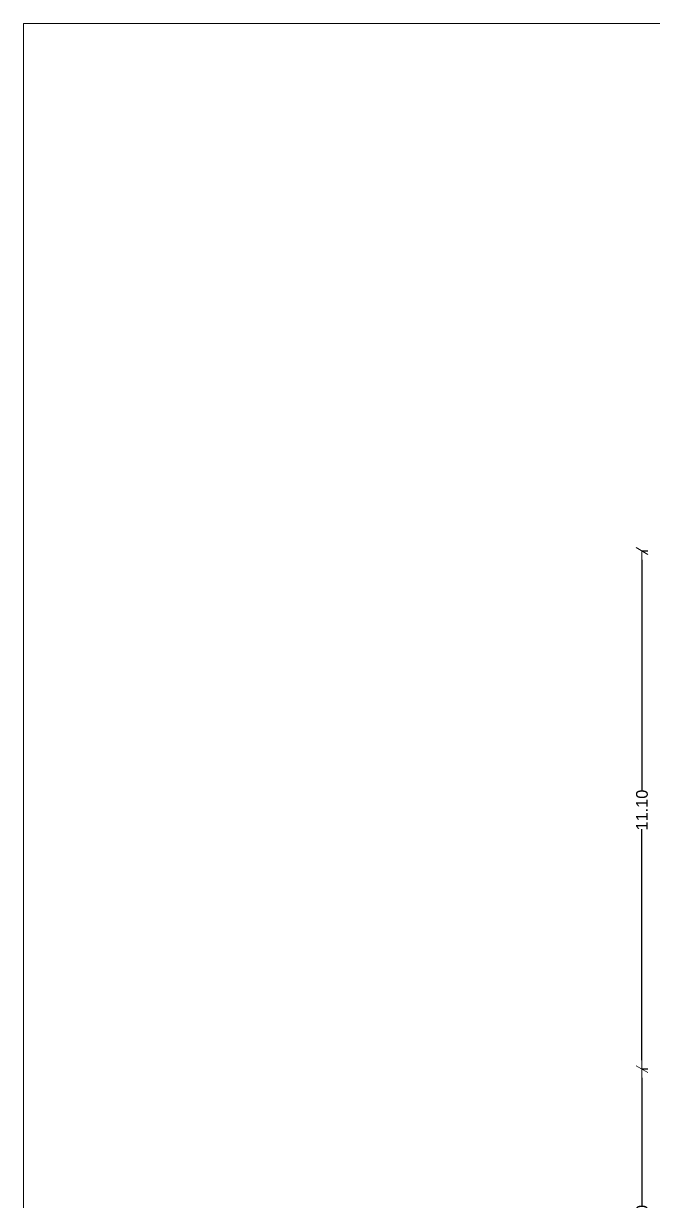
# Model space of a CAD drawing. Header units: feet. Extents: x 2791058 to 2855058, y -67651 to -26651.
# Drawn here: x 2791058 to 2804541, y -51889 to -26651 of the extents above; entities that cross this region are included whole.
import ezdxf

# ---------------------------------------------------------------- set-up
doc = ezdxf.new("R2010")
doc.units = ezdxf.units.FT
doc.header["$MEASUREMENT"] = 0
doc.layers.add('Dimensioning - General', color=7, linetype='Continuous')
doc.layers.add('Shell - Roof_Pen_No__21', color=7, linetype='Continuous', lineweight=0)
doc.styles.add('GENERATED_STYLE_1', font='arial.ttf')
doc.dimstyles.new('GENERATED_STYLE__2', dxfattribs={"dimtxt": 250, "dimasz": 190, "dimexe": 0.18, "dimexo": 3, "dimgap": 0.09, "dimtad": 1, "dimlfac": 0.001, "dimzin": 0, "dimdsep": 46, "dimtxsty": 'GENERATED_STYLE_1', "dimblk": 'ARROWHEAD_2', "dimblk1": 'ARROWHEAD_2', "dimblk2": 'ARROWHEAD_2', "dimcen": 0.09, "dimclrd": 7, "dimclre": 7, "dimclrt": 7, "dimadec": 0, "dimazin": 0, "dimtfac": 1, "dimtdec": 4, "dimtmove": 0, "dimatfit": 3, "dimfxl": 1, "dimtolj": 1, "dimtzin": 0, "dimarcsym": 0})

# ---------------------------------------------------------------- blocks, each defined once
blk = doc.blocks.new('ARROWHEAD_2')
at = {"color": 0, "linetype": 'Continuous', "lineweight": 0}
for p, q in [((0, 0), (-1, 0)), ((-0.38, -0.66), (0.38, 0.66))]:
    blk.add_line(p, q, dxfattribs=at)
blk = doc.blocks.new('*D97')
at = {"layer": 'Defpoints', "color": 0}
for p in [(2804421, -37953), (2804296, -49053), (2804421, -49053)]:
    blk.add_point(p, dxfattribs=at)
at = {"layer": 'Dimensioning - General', "color": 7, "linetype": 'Continuous', "lineweight": -2}
for p, q in [((2804418, -37953), (2804296, -37953)), ((2804296, -38143), (2804296, -43093)), ((2804296, -48863), (2804296, -43912)), ((2804418, -49053), (2804296, -49053))]:
    blk.add_line(p, q, dxfattribs=at)
at = {"layer": 'Dimensioning - General', "color": 7, "lineweight": -2, "xscale": 190, "yscale": 190, "zscale": 190}
for p, rotation in [((2804296, -37953), 90), ((2804296, -49053), 270)]:
    blk.add_blockref('ARROWHEAD_2', p, dxfattribs=dict(at, rotation=rotation))
at = {"layer": 'Dimensioning - General', "color": 7, "lineweight": 0, "insert": (2804296, -43503), "char_height": 250, "attachment_point": 5, "rotation": 90, "style": 'GENERATED_STYLE_1'}
blk.add_mtext('\\A1;11.10', dxfattribs=at)
blk = doc.blocks.new('*D98')
at = {"layer": 'Defpoints', "color": 0}
for p in [(2804421, -49053), (2804296, -55553), (2804421, -55553)]:
    blk.add_point(p, dxfattribs=at)
at = {"layer": 'Dimensioning - General', "color": 7, "linetype": 'Continuous', "lineweight": -2}
for p, q in [((2804418, -49053), (2804296, -49053)), ((2804296, -49243), (2804296, -51978)), ((2804296, -55363), (2804296, -52627)), ((2804418, -55553), (2804296, -55553))]:
    blk.add_line(p, q, dxfattribs=at)
at = {"layer": 'Dimensioning - General', "color": 7, "lineweight": -2, "xscale": 190, "yscale": 190, "zscale": 190}
for p, rotation in [((2804296, -49053), 90), ((2804296, -55553), 270)]:
    blk.add_blockref('ARROWHEAD_2', p, dxfattribs=dict(at, rotation=rotation))
at = {"layer": 'Dimensioning - General', "color": 7, "lineweight": 0, "insert": (2804296, -52303), "char_height": 250, "attachment_point": 5, "rotation": 90, "style": 'GENERATED_STYLE_1'}
blk.add_mtext('\\A1;6.50', dxfattribs=at)

msp = doc.modelspace()

# ---------------------------------------------------------------- linework, layer by layer
at = {"layer": 'Shell - Roof_Pen_No__21', "color": 7, "linetype": 'Continuous', "lineweight": 0}
for p, q in [((2791057.579, -26651.285), (2855057.579, -26651.285)), ((2791057.579, -67651.285), (2791057.579, -26651.285))]:
    msp.add_line(p, q, dxfattribs=at)

# ---------------------------------------------------------------- dimensions: what is measured, and where the dimension line sits
at = {"layer": 'Dimensioning - General', "color": 7, "linetype": 'Continuous', "lineweight": 0}
for base, p1, p2, picture, middle in [((2804296.457, -49052.699), (2804420.907, -37952.699), (2804420.907, -49052.699), '*D97', (2804296.457, -43502.699)), ((2804296.457, -55552.832), (2804420.907, -49052.699), (2804420.907, -55552.832), '*D98', (2804296.457, -52302.765))]:
    dim = msp.add_linear_dim(base=base, p1=p1, p2=p2, angle=90, dimstyle='GENERATED_STYLE__2', dxfattribs=at)
    dim.commit()
    dim.dimension.update_dxf_attribs({"geometry": picture, "text_midpoint": middle, "text_rotation": 90})

doc.saveas('drawing.dxf')
